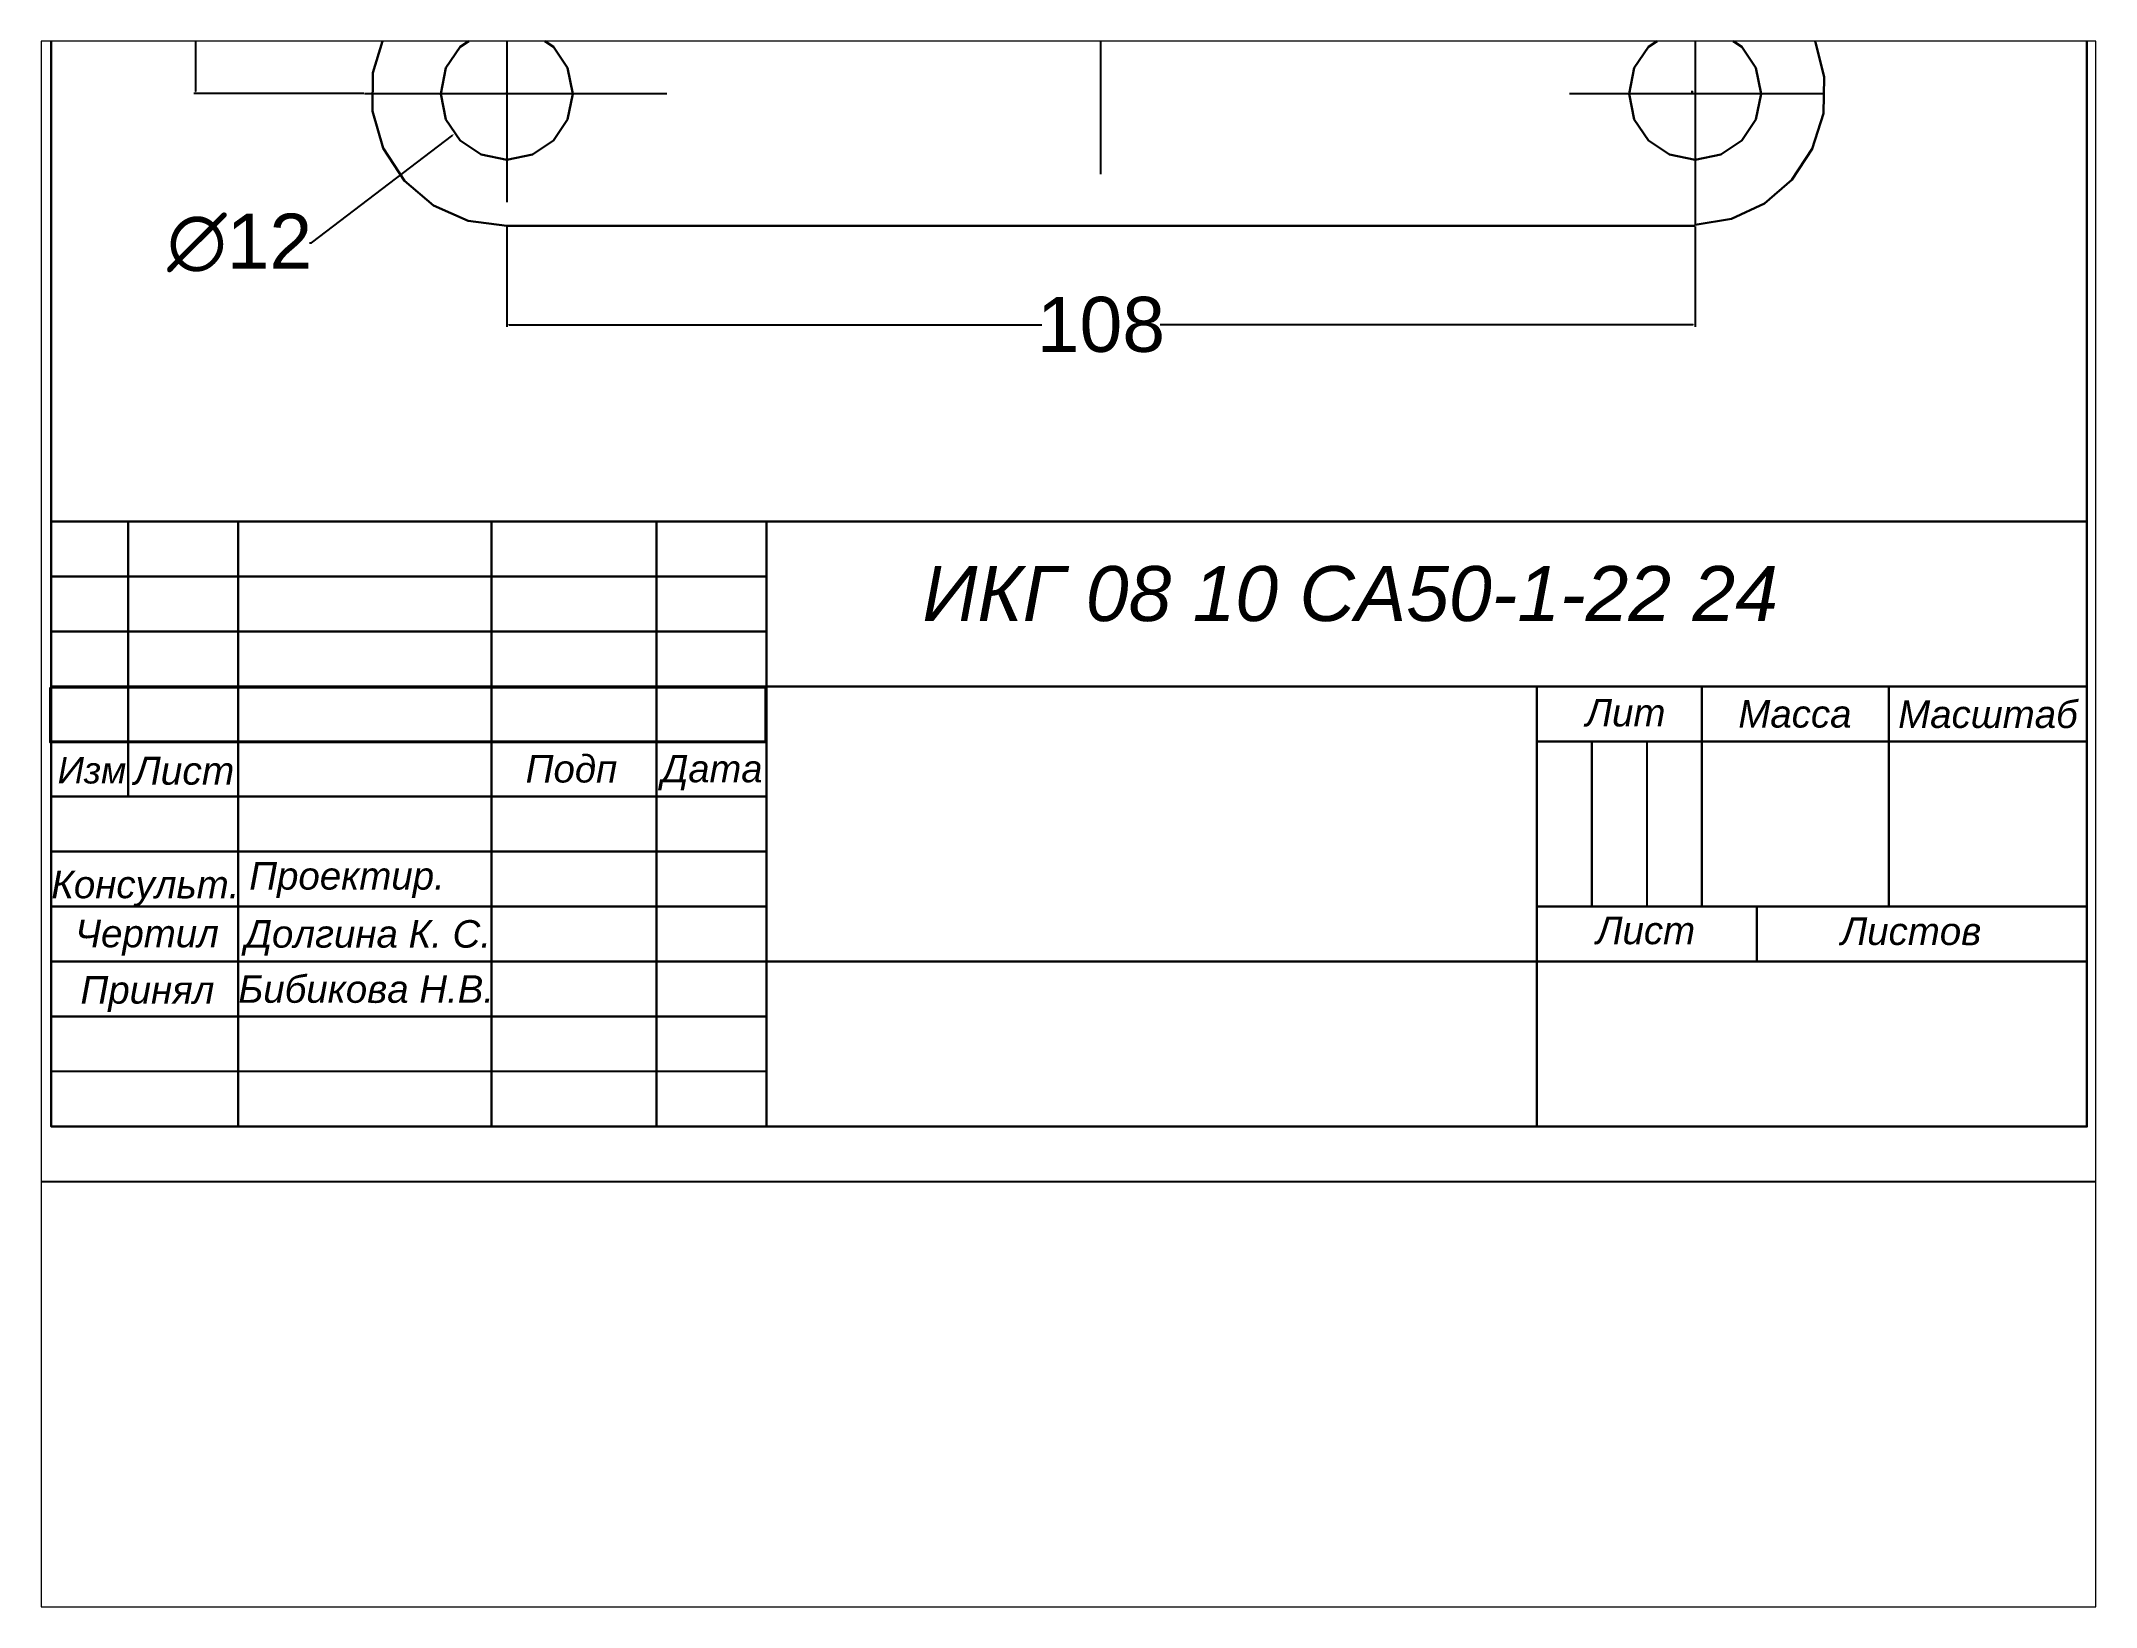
# Paper-space layout 'Лист1' of a CAD drawing. Header units: inches. Extents: x 1.05 to 9.45, y 0.8 to 7.2.
# The model-space entities are those that its viewports show. They can reach past a viewport. Long polylines and large blocks are cut down to what shows.
import ezdxf

# ---------------------------------------------------------------- set-up
doc = ezdxf.new("R2010")
doc.units = ezdxf.units.IN
doc.header["$MEASUREMENT"] = 0
doc.linetypes.add('ACAD_ISO04W100', pattern=[30, 24, -3, 0, -3])
doc.styles.get("Standard").update_dxf_attribs({"font": 'arial.ttf'})
doc.dimstyles.get("Standard").update_dxf_attribs({"dimtxt": 0.18, "dimasz": 0.18, "dimexe": 0.18, "dimexo": 0.0625, "dimgap": 0.09, "dimtad": 0, "dimtih": 1, "dimtoh": 1, "dimdec": 4, "dimzin": 0, "dimdsep": 46, "dimtxsty": 'Standard', "dimcen": 0.09, "dimadec": 0, "dimazin": 0, "dimtfac": 1, "dimtdec": 4, "dimtofl": 0, "dimtmove": 0, "dimatfit": 3, "dimfxl": 1, "dimtolj": 1, "dimtzin": 0, "dimarcsym": 0})

# ---------------------------------------------------------------- blocks, each defined once
blk = doc.blocks.new('*D3')
at = {"color": 0, "lineweight": -2, "transparency": 16777216}
for p, q in [((158.13, 233.69), (142.68, 233.69)), ((142.86, 233.51), (142.86, 203.83)), ((142.86, 168.87), (142.86, 198.54)), ((158.13, 168.69), (142.68, 168.69))]:
    blk.add_line(p, q, dxfattribs=at)
at = {"color": 0, "transparency": 16777216}
for points in [[(142.83, 233.51), (142.89, 233.51), (142.86, 233.69)], [(142.83, 168.87), (142.89, 168.87), (142.86, 168.69)]]:
    blk.add_solid(points, dxfattribs=at)
at = {"layer": 'Defpoints', "color": 0, "transparency": 16777216}
for p in [(142.86, 233.69), (158.19, 233.69), (158.19, 168.69)]:
    blk.add_point(p, dxfattribs=at)
at = {"color": 0, "transparency": 16777216, "insert": (142.86, 201.19), "char_height": 0.18, "attachment_point": 5}
blk.add_mtext('\\A1;{\\H27.77778x;65}', dxfattribs=at)
blk = doc.blocks.new('*D4')
at = {"color": 0, "lineweight": -2, "transparency": 16777216}
for p, q in [((171.12, 156.62), (171.12, 147.51)), ((279.12, 156.62), (279.12, 147.51)), ((171.3, 147.69), (219.74, 147.69)), ((278.94, 147.69), (230.5, 147.69))]:
    blk.add_line(p, q, dxfattribs=at)
at = {"color": 0, "transparency": 16777216}
for points in [[(171.3, 147.72), (171.3, 147.66), (171.12, 147.69)], [(278.94, 147.72), (278.94, 147.66), (279.12, 147.69)]]:
    blk.add_solid(points, dxfattribs=at)
at = {"layer": 'Defpoints', "color": 0, "transparency": 16777216}
for p in [(171.12, 156.69), (279.12, 156.69), (279.12, 147.69)]:
    blk.add_point(p, dxfattribs=at)
at = {"color": 0, "transparency": 16777216, "insert": (225.12, 147.69), "char_height": 0.18, "attachment_point": 5}
blk.add_mtext('\\A1;{\\H27.77778x;108}', dxfattribs=at)
blk = doc.blocks.new('*D5')
at = {"color": 0, "lineweight": -2, "transparency": 16777216}
for p, q in [((171.03, 168.69), (171.21, 168.69)), ((171.12, 168.6), (171.12, 168.78)), ((153.39, 155.12), (166.21, 164.93)), ((153.21, 155.12), (153.39, 155.12))]:
    blk.add_line(p, q, dxfattribs=at)
at = {"color": 0, "transparency": 16777216}
blk.add_solid([(166.19, 164.95), (166.23, 164.91), (166.35, 165.04)], dxfattribs=at)
at = {"layer": 'Defpoints', "color": 0, "transparency": 16777216}
for p in [(175.88, 172.33), (166.35, 165.04)]:
    blk.add_point(p, dxfattribs=at)
at = {"color": 0, "transparency": 16777216, "insert": (146.85, 155.12), "char_height": 0.18, "attachment_point": 5}
blk.add_mtext('\\A1;{\\H27.77778x;∅12}', dxfattribs=at)
blk = doc.blocks.new('*D6')
at = {"color": 0, "lineweight": -2, "transparency": 16777216}
for p, q in [((295.34, 187.67), (286.93, 178.06)), ((295.52, 187.67), (295.34, 187.67)), ((278.77, 168.84), (278.95, 168.84)), ((278.86, 168.75), (278.86, 168.93))]:
    blk.add_line(p, q, dxfattribs=at)
at = {"color": 0, "transparency": 16777216}
blk.add_solid([(286.91, 178.08), (286.95, 178.04), (286.81, 177.93)], dxfattribs=at)
at = {"layer": 'Defpoints', "color": 0, "transparency": 16777216}
for p in [(286.81, 177.93), (278.86, 168.84)]:
    blk.add_point(p, dxfattribs=at)
at = {"color": 0, "transparency": 16777216, "insert": (301.56, 187.67), "char_height": 0.18, "attachment_point": 5}
blk.add_mtext('\\A1;{\\H27.77778x;R12}', dxfattribs=at)
blk = doc.blocks.new('*D13')
at = {"color": 0, "lineweight": -2, "transparency": 16777216}
blk.add_line((225.12, 289.7), (225.12, 324.87), dxfattribs=at)
for start, end in [(90.1133, 109.2854), (116.2479, 135.3312)]:
    blk.add_arc((225.12, 233.69), 91, start, end, dxfattribs=at)
at = {"color": 0, "transparency": 16777216}
for points in [[(224.94, 324.72), (224.94, 324.66), (225.12, 324.69)], [(160.42, 297.64), (160.38, 297.68), (160.27, 297.53)]]:
    blk.add_solid(points, dxfattribs=at)
at = {"layer": 'Defpoints', "color": 0, "transparency": 16777216}
for p in [(201.34, 321.52), (154.79, 302.93), (225.12, 289.64), (177.42, 280.65), (225.12, 161.38)]:
    blk.add_point(p, dxfattribs=at)
at = {"color": 0, "transparency": 16777216, "insert": (189.97, 317.62), "char_height": 0.18, "attachment_point": 5}
blk.add_mtext('\\A1;{\\H27.77778x;45°}', dxfattribs=at)

msp = doc.modelspace()

# ---------------------------------------------------------------- linework, layer by layer
for p, q in [((225.11838, 161.38493), (225.11838, 289.64188)), ((185.6575, 168.6857), (158.19076, 168.6857)), ((290.90617, 168.6857), (267.69312, 168.6857))]:
    msp.add_line(p, q)
at = {"linetype": 'ACAD_ISO04W100'}
for p, q in [((171.11838, 178.26021), (171.11838, 158.83004)), ((279.11838, 178.50309), (279.11838, 156.76559))]:
    msp.add_line(p, q, dxfattribs=at)
at = {"lineweight": 30}
for p, q in [((171.11838, 156.6857), (279.11838, 156.6857)), ((264.72623, 89.82431), (264.72623, 74.82431))]:
    msp.add_line(p, q, dxfattribs=at)
for points in [[(109.72623, 366.82431), (319.72623, 366.82431), (319.72623, 69.82431), (109.72623, 69.82431)], [(129.72623, 74.82431), (146.72623, 74.82431), (146.72623, 129.82431), (129.72623, 129.82431)], [(129.72623, 129.82431), (194.72623, 129.82431), (194.72623, 124.82431), (129.72623, 124.82431)], [(264.72623, 129.82431), (264.72623, 129.82431), (264.72623, 129.82431), (264.72623, 129.82431)], [(129.72623, 124.82431), (194.72623, 124.82431), (194.72623, 119.82431), (129.72623, 119.82431)], [(129.72623, 119.82431), (194.72623, 119.82431), (194.72623, 114.82431), (129.72623, 114.82431)], [(129.62082, 114.71899), (194.62082, 114.71899), (194.62082, 109.71899), (129.62082, 109.71899)], [(264.72623, 114.82431), (279.72623, 114.82431), (279.72623, 94.82431), (264.72623, 94.82431)], [(264.72623, 109.82431), (269.72623, 109.82431), (269.72623, 94.82431), (264.72623, 94.82431)], [(269.72623, 109.82431), (274.72623, 109.82431), (274.72623, 94.82431), (269.72623, 94.82431)], [(129.72623, 104.82431), (194.72623, 104.82431), (194.72623, 99.82431), (129.72623, 99.82431)], [(129.72623, 99.82431), (194.72623, 99.82431), (194.72623, 94.82431), (129.72623, 94.82431)], [(129.72623, 94.82431), (194.72623, 94.82431), (194.72623, 89.82431), (129.72623, 89.82431)], [(129.72623, 89.82431), (194.72623, 89.82431), (194.72623, 84.82431), (129.72623, 84.82431)], [(129.72623, 84.82431), (194.72623, 84.82431), (194.72623, 79.82431), (129.72623, 79.82431)]]:
    msp.add_lwpolyline(points, close=True)
for points in [[(129.72623, 351.82431), (314.72623, 351.82431), (314.72623, 74.82431), (129.72623, 74.82431)], [(129.72623, 129.82431), (314.72623, 129.82431), (314.72623, 74.82431), (129.72623, 74.82431)], [(129.72623, 129.82431), (136.72623, 129.82431), (136.72623, 104.82431), (129.72623, 104.82431)], [(146.72623, 129.82431), (169.72623, 129.82431), (169.72623, 74.82431), (146.72623, 74.82431)], [(184.72623, 129.82431), (184.72623, 74.82431), (169.72623, 74.82431), (169.72623, 129.82431)], [(184.72623, 129.82431), (194.72623, 129.82431), (194.72623, 74.82431), (184.72623, 74.82431)], [(194.72623, 114.82431), (264.72623, 114.82431), (264.72623, 89.82431), (194.72623, 89.82431)], [(264.72623, 89.82431), (314.72623, 89.82431), (314.72623, 114.82431), (264.72623, 114.82431)], [(264.72623, 114.82431), (314.72623, 114.82431), (314.72623, 109.82431), (264.72623, 109.82431)], [(279.72623, 114.82431), (296.72623, 114.82431), (296.72623, 94.82431), (279.72623, 94.82431)], [(296.72623, 114.82431), (314.72623, 114.82431), (314.72623, 94.82431), (296.72623, 94.82431)], [(129.72623, 109.82431), (194.72623, 109.82431), (194.72623, 104.82431), (129.72623, 104.82431)], [(264.72623, 94.82431), (284.72623, 94.82431), (284.72623, 89.82431), (264.72623, 89.82431)]]:
    msp.add_lwpolyline(points, close=True, dxfattribs=at)
for centre in [(171.11838, 168.6857), (279.11838, 168.6857)]:
    msp.add_circle(centre, 6, dxfattribs=at)
for centre, radius, start, end in [((170.84814, 168.72748), 12.04481, 71.1377628, 271.2855886), ((278.85627, 168.84012), 12.07737, 271.2435636, 101.493448)]:
    msp.add_arc(centre, radius, start, end, dxfattribs=at)

# ---------------------------------------------------------------- texts
at = {"attachment_point": 1}
for s, width, gutter_width, insert, char_height in [('{\\fArial|b0|i1|c204|p34;ИКГ 08 10 СА50-1-22 24 }', 114.8871635, 1, (208.89534, 125.7644), 5), ('{\\fArial|b0|i1|c204|p34;Проектир.}', 15.3476695, 12.5, (147.71942, 98.86302), 2.5)]:
    msp.add_mtext_dynamic_manual_height_columns(s, width=width, gutter_width=gutter_width, heights=[0], dxfattribs=dict(at, insert=insert, char_height=char_height))
at = {"ltscale": 14, "attachment_point": 1}
for s, width, gutter_width, insert, char_height in [('{\\fArial|b0|i1|c204|p34;Лит}', 13.195393, 0.60386, (269.17657, 113.6867), 2.5), ('{\\fArial|b0|i1|c204|p34;Масса}', 13.195393, 0.60386, (283.04777, 113.5809), 2.5), ('{\\fArial|b0|i1|c204|p34;Масштаб}', 13.195393, 0.60386, (297.57602, 113.54699), 2.5), ('{\\fArial|b0|i1|c204|p34;Изм}', 12.6320248, 0.57808, (130.30699, 108.39816), 2.3932642), ('{\\fArial|b0|i1|c204|p34;Лист}', 13.3760032, 0.61212, (137.24757, 108.42886), 2.5342184), ('{\\fArial|b0|i1|c204|p34;Подп}', 13.195393, 0.60386, (172.84056, 108.59349), 2.5), ('{\\fArial|b0|i1|c204|p34;Дата}', 13.0831402, 0.59872, (185.18869, 108.59244), 2.4787326), ('{\\fArial|b0|i1|c204|p34;Лист}', 13.195393, 0.60386, (270.12956, 93.90169), 2.5), ('{\\fArial|b0|i1|c204|p34;Листов}', 13.195393, 0.60386, (292.36722, 93.8298), 2.5)]:
    msp.add_mtext_dynamic_manual_height_columns(s, width=width, gutter_width=gutter_width, heights=[0], dxfattribs=dict(at, insert=insert, char_height=char_height))
at = {"char_height": 2.5, "attachment_point": 1}
for s, insert, width in [('{\\fArial|b0|i1|c204|p34;Консульт.}', (129.72623, 98.07806), 16.0096351), ('{\\fArial|b0|i1|c204|p34;Чертил}', (131.89986, 93.62168), 11.9915587), ('{\\fArial|b0|i1|c204|p34;Долгина К. С.}', (147.33108, 93.58887), 23.5873977), ('{\\fArial|b0|i1|c204|p34;Принял}', (132.38287, 88.50102), 12.3443042), ('{\\fArial|b0|i1|c204|p34;Бибикова Н.В.}', (146.72623, 88.57763), 47.5364939)]:
    msp.add_mtext(s, dxfattribs=dict(at, insert=insert, width=width))

# ---------------------------------------------------------------- dimensions: what is measured, and where the dimension line sits
dim = msp.add_angular_dim_2l(base=(201.33858, 321.52374), line1=((177.42382, 280.6458), (154.79197, 302.92914)), line2=((225.11838, 161.38493), (225.11838, 289.64188)), text='{\\H27.77778x;<>}', dimstyle='Standard')
dim.commit()
dim.dimension.update_dxf_attribs({"geometry": '*D13', "text_midpoint": (189.96828, 317.623)})
dim = msp.add_linear_dim(base=(142.85691, 233.6857), p1=(158.19076, 168.6857), p2=(158.19076, 233.6857), angle=90, text='{\\H27.77778x;65}', dimstyle='Standard')
dim.commit()
dim.dimension.update_dxf_attribs({"geometry": '*D3', "text_midpoint": (142.85691, 201.1857)})
dim = msp.add_radius_dim(center=(278.85627, 168.84012), mpoint=(286.81005, 177.92859), text='{\\H27.77778x;R12}', dimstyle='Standard')
dim.commit()
dim.dimension.update_dxf_attribs({"geometry": '*D6', "text_midpoint": (301.55709, 187.67421), "dimtype": 164})
dim = msp.add_diameter_dim_2p(p1=(175.88263, 172.33288), p2=(166.35413, 165.03851), text='{\\H27.77778x;∅12}', dimstyle='Standard')
dim.commit()
dim.dimension.update_dxf_attribs({"geometry": '*D5', "text_midpoint": (146.8483, 155.11702), "dimtype": 163})
dim = msp.add_linear_dim(base=(279.11838, 147.6933), p1=(171.11838, 156.6857), p2=(279.11838, 156.6857), text='{\\H27.77778x;108}', dimstyle='Standard')
dim.commit()
dim.dimension.update_dxf_attribs({"geometry": '*D4', "text_midpoint": (225.11838, 147.6933), "dimtype": 160})

psp = doc.layouts.new('Лист1')

# ---------------------------------------------------------------- viewports
at = {"layer": '0'}
psp.add_viewport(center=(5.25, 4), size=(8.4, 6.4), view_center_point=(222.17352, 102.32431), view_height=142.2770921, dxfattribs=at)

doc.saveas('drawing.dxf')
